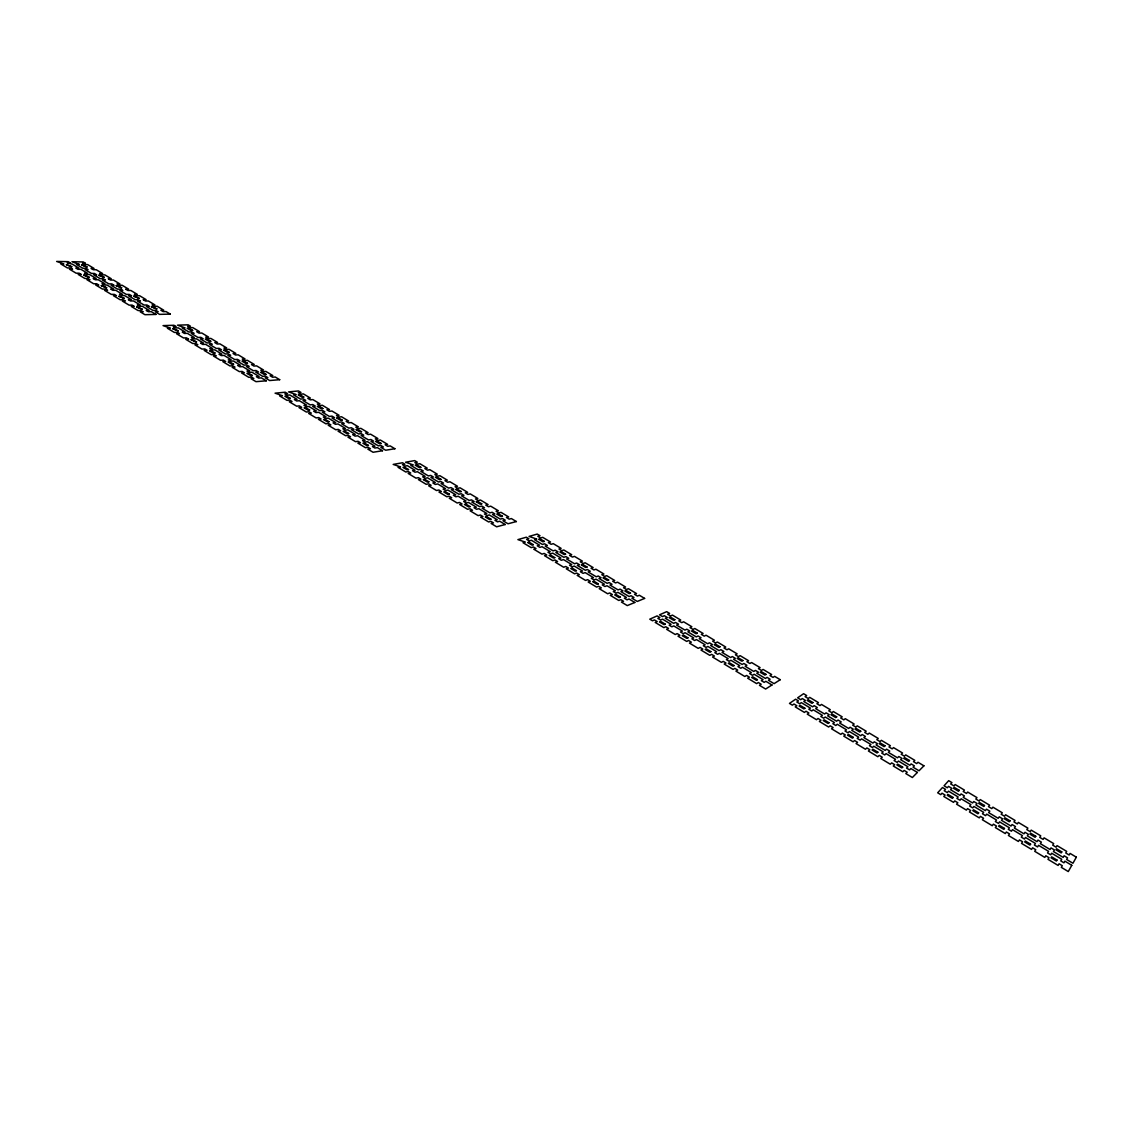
<?xml version="1.0" encoding="UTF-8"?>
<svg xmlns="http://www.w3.org/2000/svg" width="1133" height="1133" viewBox="0 0 1133 1133"><rect width="100%" height="100%" fill="white"/><g stroke="black" fill="none" stroke-linecap="round" stroke-linejoin="round"><path stroke-width="1.5" d="M1071.79 865.315L1068.277 871.56L1061.324 867.354L1062.272 865.697L1059.086 863.771L1058.109 865.428L1047.983 859.324L1048.988 857.681L1045.801 855.769L1044.796 857.398L1034.726 851.322L1035.76 849.708L1032.602 847.81L1031.554 849.41L1021.541 843.377L1022.603 841.791L1019.459 839.893L1018.383 841.465L1008.412 835.46L1009.517 833.902L1006.387 832.004L1005.283 833.562L995.355 827.586L996.502 826.056L993.386 824.173L992.239 825.702L982.368 819.754L983.543 818.238L980.442 816.369L979.266 817.87L969.451 811.95L970.655 810.477L967.568 808.622L966.364 810.095L956.592 804.203L957.824 802.745L954.765 800.904L953.519 802.348L943.803 796.485L945.078 795.054L942.019 793.213L940.744 794.644L937.685 792.803L942.472 787.52L945.489 789.347L944.242 790.749L947.273 792.576L948.519 791.174L958.15 796.952L956.918 798.383L959.977 800.224L961.195 798.793L970.868 804.614L969.678 806.059L972.737 807.9L973.927 806.455L983.642 812.29L982.481 813.777L985.568 815.633L986.73 814.145L996.502 820.023L995.369 821.524L998.47 823.394L999.589 821.878L1009.404 827.784L1008.313 829.314L1011.429 831.197L1012.52 829.653L1022.391 835.602L1021.329 837.145L1024.459 839.029L1025.507 837.471L1035.435 843.448L1034.401 845.02L1037.559 846.918L1038.579 845.331L1048.549 851.322L1047.558 852.937L1050.716 854.834L1051.707 853.234L1061.72 859.253L1060.771 860.896L1063.944 862.808L1064.893 861.165L1071.79 865.315M1076.35 857.185L1072.937 863.261L1066.606 859.451L1067.541 857.823L1064.114 855.769L1063.179 857.384L1053.449 851.534L1054.412 849.948L1051.013 847.909L1050.036 849.495L1040.363 843.674L1041.354 842.102L1037.984 840.077L1036.964 841.635L1027.334 835.857L1028.367 834.313L1025.011 832.288L1023.963 833.817L1014.375 828.067L1015.451 826.552L1012.109 824.541L1011.018 826.042L1001.487 820.32L1002.592 818.833L999.264 816.822L998.159 818.309L988.67 812.616L989.803 811.143L986.489 809.16L985.342 810.619L975.91 804.94L977.085 803.509L973.785 801.527L972.596 802.957L963.22 797.32L964.41 795.904L961.138 793.936L959.92 795.338L950.587 789.729L951.819 788.341L948.548 786.373L947.315 787.761L944.044 785.792L948.689 780.665L951.932 782.606L950.7 783.965L953.958 785.92L955.176 784.546L964.424 790.098L963.234 791.485L966.506 793.44L967.681 792.052L976.986 797.618L975.825 799.034L979.11 801.003L980.257 799.586L989.605 805.195L988.472 806.625L991.772 808.608L992.905 807.163L1002.294 812.786L1001.19 814.259L1004.518 816.242L1005.594 814.769L1015.041 820.434L1013.978 821.921L1017.307 823.918L1018.369 822.431L1027.858 828.11L1026.824 829.625L1030.18 831.636L1031.2 830.121L1040.731 835.828L1039.74 837.372L1043.096 839.383L1044.088 837.839L1053.676 843.589L1052.713 845.147L1056.098 847.187L1057.047 845.615L1066.677 851.379L1065.756 852.979L1069.155 855.018L1070.076 853.418L1076.35 857.185M1056.962 860.032L1056.381 861.023L1051.07 857.823L1051.665 856.845L1056.962 860.032M1061.791 851.889L1061.182 852.922L1055.942 849.778L1056.565 848.759L1061.791 851.889M1030.591 844.156L1029.968 845.105L1024.714 841.946L1025.351 840.998L1030.591 844.156M1035.76 836.267L1035.109 837.273L1029.925 834.157L1030.591 833.166L1035.76 836.267M1004.475 828.435L1003.81 829.356L998.612 826.226L999.292 825.306L1004.475 828.435M1009.999 820.816L1009.305 821.779L1004.164 818.706L1004.886 817.743L1009.999 820.816M978.643 812.871L977.935 813.763L972.794 810.661L973.502 809.783L978.643 812.871M984.492 805.506L983.756 806.441L978.671 803.396L979.422 802.461L984.492 805.506M953.065 797.476L952.315 798.34L947.23 795.267L947.981 794.417L953.065 797.476M959.254 790.352L958.461 791.259L953.434 788.242L954.227 787.35L959.254 790.352M917.376 772.437L912.362 777.521L905.819 773.584L907.179 772.224L904.176 770.412L902.803 771.757L893.286 766.021L894.673 764.69L891.685 762.891L890.283 764.209L880.808 758.501L882.239 757.198L879.265 755.399L877.82 756.702L868.402 751.009L869.861 749.734L866.901 747.95L865.428 749.225L856.052 743.56L857.539 742.313L854.594 740.529L853.107 741.789L843.773 736.153L845.289 734.92L842.357 733.15L840.828 734.382L831.551 728.788L833.095 727.57L830.177 725.814L828.62 727.018L819.386 721.452L820.958 720.262L818.054 718.506L816.468 719.696L807.277 714.144L808.891 712.983L806.002 711.241L804.388 712.402L795.239 706.893L796.867 705.746L793.992 704.018L792.349 705.151L789.474 703.409L795.621 699.203L798.468 700.916L796.853 702.035L799.714 703.763L801.328 702.63L810.392 708.083L808.806 709.23L811.681 710.957L813.267 709.81L822.374 715.291L820.816 716.453L823.705 718.195L825.263 717.033L834.412 722.528L832.882 723.718L835.786 725.474L837.315 724.27L846.507 729.808L845.006 731.026L847.923 732.782L849.424 731.564L858.672 737.13L857.199 738.362L860.131 740.118L861.604 738.886L870.895 744.48L869.45 745.726L872.396 747.511L873.826 746.236L883.173 751.859L881.757 753.133L884.717 754.918L886.119 753.643L895.509 759.28L894.121 760.583L897.109 762.382L898.483 761.064L907.915 766.744L906.556 768.075L909.558 769.874L910.904 768.542L917.376 772.437M923.919 765.823L919.033 770.766L913.071 767.183L914.388 765.866L911.173 763.925L909.841 765.242L900.678 759.733L902.038 758.444L898.837 756.518L897.478 757.807L888.357 752.34L889.745 751.066L886.572 749.154L885.17 750.414L876.106 744.962L877.523 743.715L874.35 741.818L872.934 743.064L863.913 737.64L865.357 736.408L862.199 734.524L860.74 735.742L851.761 730.346L853.248 729.142L850.104 727.259L848.617 728.448L839.695 723.081L841.196 721.905L838.066 720.036L836.551 721.197L827.671 715.858L829.2 714.711L826.099 712.841L824.555 713.988L815.703 708.677L817.275 707.544L814.174 705.675L812.602 706.808L803.807 701.525L805.393 700.406L802.32 698.565L800.719 699.67L797.632 697.815L803.609 693.708L806.668 695.549L805.096 696.639L808.155 698.48L809.727 697.376L818.451 702.602L816.907 703.72L819.98 705.562L821.524 704.443L830.291 709.697L828.775 710.844L831.863 712.699L833.378 711.552L842.187 716.835L840.7 717.996L843.816 719.852L845.289 718.69L854.14 724.001L852.682 725.177L855.812 727.06L857.27 725.871L866.164 731.196L864.734 732.4L867.864 734.283L869.294 733.079L878.231 738.433L876.829 739.665L879.987 741.548L881.389 740.331L890.368 745.712L888.994 746.959L892.167 748.856L893.526 747.61L902.562 753.02L901.217 754.281L904.403 756.193L905.734 754.918L914.813 760.356L913.495 761.645L916.696 763.571L917.999 762.268L923.919 765.823M902.689 767.14L901.854 767.933L896.869 764.931L897.704 764.138L902.689 767.14M909.502 760.512L908.638 761.348L903.709 758.388L904.573 757.552L909.502 760.512M877.863 752.185L877.013 752.963L872.07 749.989L872.934 749.225L877.863 752.185M884.986 745.797L884.08 746.619L879.208 743.687L880.114 742.88L884.986 745.797M853.305 737.399L852.398 738.135L847.512 735.19L848.419 734.453L853.305 737.399M860.726 731.238L859.777 732.017L854.948 729.128L855.897 728.349L860.726 731.238M828.974 722.741L828.039 723.463L823.195 720.546L824.13 719.837L828.974 722.741M836.692 716.821L835.715 717.571L830.928 714.696L831.919 713.96L836.692 716.821M804.883 708.238L803.92 708.932L799.119 706.043L800.096 705.363L804.883 708.238M812.899 702.545L811.879 703.267L807.135 700.421L808.155 699.698L812.899 702.545M771.97 684.983L765.625 689.034L759.464 685.309L761.178 684.233L758.345 682.533L756.617 683.596L747.653 678.185L749.395 677.137L746.576 675.438L744.82 676.486L735.898 671.104L737.682 670.07L734.878 668.371L733.093 669.405L724.214 664.051L726.012 663.032L723.222 661.36L721.409 662.366L712.572 657.027L714.399 656.035L711.623 654.364L709.782 655.356L700.987 650.045L702.842 649.082L700.081 647.41L698.211 648.373L689.459 643.091L691.342 642.142L688.595 640.485L686.711 641.434L678.001 636.179L679.899 635.245L677.166 633.602L675.254 634.522L666.586 629.297L668.512 628.39L665.793 626.747L663.853 627.64L655.228 622.442L657.182 621.55L654.463 619.921L652.509 620.799L649.79 619.17L657.126 615.899L659.817 617.513L657.876 618.391L660.581 620.02L662.522 619.142L671.076 624.283L669.164 625.175L671.869 626.804L673.781 625.912L682.378 631.095L680.494 632.002L683.213 633.644L685.097 632.724L693.736 637.921L691.881 638.856L694.614 640.499L696.469 639.564L705.151 644.79L703.31 645.739L706.071 647.396L707.898 646.433L716.623 651.687L714.81 652.65L717.571 654.322L719.384 653.344L728.151 658.613L726.366 659.604L729.142 661.275L730.912 660.284L739.722 665.581L737.965 666.586L740.755 668.272L742.512 667.252L751.363 672.577L749.635 673.611L752.439 675.296L754.167 674.262L763.047 679.616L761.348 680.664L764.166 682.363L765.866 681.301L771.97 684.983M780.255 679.701L774.066 683.652L768.443 680.267L770.114 679.219L767.083 677.392L765.398 678.44L756.773 673.257L758.473 672.223L755.442 670.41L753.742 671.43L745.146 666.275L746.874 665.269L743.871 663.456L742.143 664.462L733.589 659.321L735.345 658.344L732.357 656.545L730.587 657.522L722.075 652.41L723.86 651.447L720.885 649.662L719.101 650.611L710.632 645.527L712.43 644.578L709.47 642.808L707.658 643.742L699.231 638.672L701.058 637.752L698.112 635.981L696.271 636.902L687.887 631.86L689.742 630.954L686.81 629.197L684.941 630.09L676.599 625.076L678.483 624.198L675.565 622.442L673.668 623.32L665.368 618.321L667.266 617.457L664.363 615.715L662.451 616.579L659.548 614.822L666.686 611.65L669.575 613.378L667.691 614.228L670.58 615.955L672.464 615.106L680.706 620.048L678.837 620.912L681.754 622.654L683.61 621.79L691.881 626.747L690.054 627.64L692.971 629.381L694.798 628.489L703.126 633.474L701.313 634.381L704.244 636.151L706.057 635.231L714.413 640.244L712.629 641.179L715.574 642.935L717.359 642.014L725.757 647.042L723.987 647.991L726.947 649.761L728.703 648.812L737.144 653.868L735.416 654.846L738.39 656.63L740.118 655.653L748.601 660.737L746.888 661.729L749.876 663.513L751.576 662.522L760.101 667.634L758.416 668.64L761.418 670.439L763.104 669.433L771.658 674.56L770.001 675.594L773.018 677.392L774.675 676.373L780.255 679.701M757.41 679.658L756.377 680.296L751.675 677.463L752.723 676.826L757.41 679.658M765.979 674.39L764.888 675.056L760.243 672.266L761.334 671.614L765.979 674.39M734.028 665.567L732.966 666.176L728.307 663.371L729.369 662.777L734.028 665.567M742.866 660.525L741.733 661.162L737.13 658.4L738.263 657.763L742.866 660.525M710.858 651.617L709.768 652.211L705.151 649.421L706.256 648.841L710.858 651.617M719.965 646.787L718.804 647.396L714.243 644.663L715.405 644.054L719.965 646.787M687.915 637.808L686.796 638.361L682.222 635.613L683.355 635.061L687.915 637.808M697.277 633.177L696.087 633.758L691.569 631.053L692.773 630.458L697.277 633.177M665.198 624.127L664.037 624.651L659.505 621.932L660.681 621.408L665.198 624.127M674.815 619.694L673.583 620.247L669.107 617.57L670.339 617.003L674.815 619.694M634.806 602.473L627.285 605.589L621.465 602.09L623.504 601.255L620.827 599.654L618.788 600.476L610.319 595.363L612.386 594.556L609.724 592.956L607.656 593.763L599.23 588.678L601.311 587.885L598.663 586.285L596.581 587.078L588.197 582.022L590.293 581.243L587.659 579.657L585.549 580.422L577.207 575.394L579.331 574.643L576.711 573.057L574.573 573.808L566.273 568.794L568.426 568.058L565.806 566.486L563.653 567.222L555.382 562.237L557.563 561.515L554.958 559.957L552.777 560.665L544.548 555.694L546.757 555L544.166 553.442L541.956 554.136L533.77 549.193L535.994 548.514L533.416 546.97L531.193 547.636L523.035 542.721L525.287 542.07L517.908 539.62L526.307 537.212L528.842 538.741L526.633 539.393L529.182 540.923L531.391 540.271L539.478 545.143L537.283 545.809L539.846 547.352L542.041 546.687L550.171 551.573L547.99 552.253L550.567 553.796L552.734 553.116L560.906 558.031L558.753 558.725L561.345 560.283L563.483 559.575L571.683 564.517L569.559 565.225L572.165 566.797L574.289 566.075L582.532 571.032L580.422 571.768L583.042 573.34L585.138 572.604L593.409 577.575L591.327 578.326L593.961 579.912L596.029 579.161L604.356 584.161L602.289 584.925L604.937 586.512L606.991 585.747L615.346 590.76L613.307 591.553L615.955 593.154L617.981 592.361L626.379 597.403L624.368 598.224L627.031 599.824L629.042 599.003L634.806 602.473M644.62 598.408L637.284 601.453L631.973 598.252L633.956 597.459L631.081 595.731L629.098 596.539L620.941 591.638L622.952 590.845L620.105 589.132L618.094 589.911L609.979 585.039L612.004 584.274L609.157 582.56L607.132 583.325L599.045 578.481L601.099 577.731L598.281 576.031L596.213 576.768L588.183 571.938L590.251 571.216L587.446 569.517L585.364 570.253L577.363 565.438L579.459 564.73L576.655 563.044L574.544 563.752L566.585 558.966L568.709 558.272L565.919 556.6L563.795 557.28L555.864 552.522L558.003 551.842L555.227 550.185L553.088 550.85L545.185 546.106L547.352 545.455L544.591 543.798L542.424 544.449L534.564 539.719L536.759 539.081L529.069 536.419L537.254 534.068L539.974 535.697L537.821 536.32L540.554 537.963L542.707 537.339L550.511 542.013L548.372 542.65L551.12 544.307L553.258 543.656L561.09 548.344L558.966 549.009L561.727 550.666L563.837 550.001L571.712 554.717L569.616 555.397L572.392 557.068L574.473 556.374L582.376 561.118L580.308 561.812L583.098 563.483L585.166 562.789L593.111 567.548L591.058 568.256L593.862 569.941L595.901 569.219L603.875 573.992L601.85 574.728L604.668 576.428L606.693 575.677L614.695 580.478L612.698 581.243L615.531 582.928L617.527 582.178L625.572 587.007L623.589 587.772L626.436 589.472L628.404 588.707L636.505 593.55L634.537 594.343L637.397 596.057L639.352 595.25L644.62 598.408M620.388 597.148L619.17 597.629L614.737 594.952L615.955 594.471L620.388 597.148M630.5 593.097L629.212 593.621L624.821 590.987L626.124 590.477L630.5 593.097M598.309 583.849L597.063 584.302L592.658 581.654L593.919 581.201L598.309 583.849M608.662 579.997L607.345 580.478L602.997 577.872L604.314 577.391L608.662 579.997M576.428 570.664L575.153 571.117L570.805 568.483L572.08 568.044L576.428 570.664M587.021 567.01L585.676 567.477L581.356 564.885L582.716 564.432L587.021 567.01M554.759 557.62L553.456 558.045L549.137 555.439L550.454 555.028L554.759 557.62M565.579 554.136L564.192 554.589L559.929 552.026L561.302 551.587L565.579 554.136M533.289 544.69L531.958 545.086L527.681 542.509L529.012 542.112L533.289 544.69M544.322 541.39L542.919 541.815L538.685 539.266L540.101 538.855L544.322 541.39M505.191 524.522L496.636 526.803L491.141 523.488L493.45 522.88L490.915 521.364L488.606 521.959L480.604 517.13L482.941 516.549L480.42 515.033L478.084 515.614L470.124 510.813L472.475 510.232L469.968 508.731L467.603 509.298L459.686 504.511L462.052 503.958L459.559 502.457L457.18 503.01L449.291 498.251L451.685 497.713L449.206 496.212L446.799 496.75L438.953 492.005L441.36 491.495L438.896 490.008L436.474 490.518L428.656 485.802L431.092 485.292L428.628 483.819L426.192 484.315L418.403 479.613L420.867 479.132L418.417 477.659L415.953 478.14L408.206 473.467L410.684 472.999L408.248 471.526L405.756 471.994L398.051 467.334L400.544 466.895L393.193 464.417L402.512 462.76L404.934 464.204L402.456 464.643L404.878 466.102L407.342 465.663L415.004 470.266L412.554 470.719L414.975 472.192L417.426 471.725L425.116 476.356L422.694 476.823L425.13 478.296L427.552 477.814L435.284 482.46L432.877 482.955L435.327 484.428L437.72 483.933L445.481 488.606L443.102 489.116L445.566 490.589L447.946 490.079L455.735 494.767L453.37 495.291L455.848 496.778L458.214 496.254L466.045 500.97L463.694 501.508L466.173 502.995L468.524 502.457L476.384 507.187L474.061 507.754L476.554 509.255L478.877 508.689L486.779 513.447L484.485 514.014L486.992 515.529L489.286 514.949L497.231 519.721L494.951 520.316L497.458 521.831L499.738 521.237L505.191 524.522M516.365 521.548L508.009 523.772L502.995 520.755L505.247 520.16L502.528 518.532L500.276 519.112L492.558 514.481L494.838 513.915L492.133 512.286L489.853 512.852L482.176 508.235L484.471 507.683L481.78 506.069L479.486 506.621L471.838 502.032L474.161 501.494L471.484 499.88L469.161 500.418L461.556 495.843L463.893 495.319L461.23 493.733L458.893 494.243L451.316 489.697L453.667 489.187L451.019 487.601L448.654 488.096L441.119 483.564L443.485 483.083L440.85 481.497L438.471 481.978L430.965 477.46L433.358 476.993L430.738 475.421L428.331 475.888L420.867 471.399L423.275 470.931L420.655 469.374L418.247 469.813L410.797 465.351L413.233 464.912L405.586 462.222L414.692 460.607L417.284 462.151L414.876 462.59L417.468 464.148L419.861 463.709L427.254 468.141L424.861 468.58L427.467 470.138L429.846 469.699L437.267 474.146L434.902 474.6L437.522 476.172L439.887 475.704L447.337 480.165L444.986 480.647L447.62 482.233L449.957 481.752L457.449 486.227L455.112 486.723L457.76 488.309L460.083 487.813L467.603 492.317L465.295 492.827L467.943 494.413L470.252 493.903L477.8 498.435L475.506 498.959L478.183 500.559L480.463 500.021L488.04 504.567L485.774 505.12L488.45 506.72L490.716 506.168L498.336 510.742L496.098 511.295L498.775 512.909L501.027 512.357L508.675 516.945L506.451 517.512L509.156 519.141L511.38 518.56L516.365 521.548M490.929 519.183L489.555 519.537L485.349 517.016L486.737 516.662L490.929 519.183M502.415 516.237L500.956 516.62L496.792 514.127L498.265 513.745L502.415 516.237M470.053 506.607L468.637 506.947L464.488 504.44L465.89 504.1L470.053 506.607M481.737 503.831L480.25 504.185L476.129 501.721L477.63 501.367L481.737 503.831M449.362 494.144L447.917 494.455L443.796 491.977L445.241 491.665L449.362 494.144M461.244 491.538L459.729 491.878L455.65 489.428L457.18 489.102L461.244 491.538M428.855 481.794L427.396 482.091L423.303 479.627L424.776 479.344L428.855 481.794M440.949 479.358L439.406 479.67L435.355 477.248L436.913 476.936L440.949 479.358M408.531 469.558L407.044 469.827L402.994 467.391L404.481 467.122L408.531 469.558M420.825 467.292L419.252 467.575L415.244 465.167L416.817 464.884L420.825 467.292M382.529 450.736L373.054 452.265L367.857 449.135L370.406 448.725L368.013 447.28L365.463 447.691L357.886 443.116L360.45 442.734L358.07 441.289L355.493 441.672L347.958 437.126L350.55 436.757L348.171 435.327L345.579 435.695L338.073 431.163L340.679 430.809L338.314 429.393L335.708 429.733L328.23 425.229L330.85 424.889L328.499 423.473L325.879 423.813L318.43 419.323L321.078 418.998L318.741 417.581L316.093 417.907L308.672 413.446L311.348 413.134L309.012 411.732L306.349 412.03L298.97 407.583L301.647 407.285L299.324 405.897L296.648 406.18L289.297 401.762L292.002 401.479L289.694 400.076L286.989 400.36L279.681 395.955L282.4 395.686L275.078 393.179L285.233 392.216L287.513 393.59L284.822 393.845L287.116 395.219L289.807 394.964L297.058 399.326L294.396 399.609L296.69 400.983L299.353 400.714L306.646 405.104L303.998 405.387L306.307 406.775L308.955 406.492L316.291 410.897L313.657 411.194L315.98 412.596L318.6 412.285L325.964 416.717L323.344 417.029L325.681 418.431L328.287 418.119L335.68 422.552L333.088 422.892L335.425 424.294L338.016 423.969L345.438 428.43L342.86 428.77L345.211 430.186L347.789 429.846L355.238 434.321L352.689 434.69L355.054 436.106L357.603 435.752L365.095 440.255L362.546 440.624L364.925 442.054L367.46 441.672L374.981 446.204L372.46 446.586L374.853 448.031L377.36 447.634L382.529 450.736M394.893 448.739L385.659 450.24L380.9 447.379L383.379 446.983L380.815 445.439L378.323 445.836L371.015 441.431L373.522 441.063L370.958 439.519L368.452 439.901L361.172 435.525L363.707 435.157L361.158 433.627L358.623 433.996L351.386 429.634L353.921 429.294L351.386 427.764L348.837 428.118L341.628 423.784L344.191 423.445L341.67 421.929L339.107 422.255L331.927 417.95L334.504 417.624L331.997 416.123L329.406 416.434L322.254 412.143L324.859 411.831L322.353 410.33L319.747 410.628L312.637 406.35L315.257 406.067L312.765 404.566L310.145 404.849L303.049 400.6L305.683 400.317L303.205 398.83L300.571 399.099L293.518 394.865L296.166 394.61L288.575 391.891L298.489 390.956L300.939 392.429L298.319 392.684L300.783 394.157L303.389 393.902L310.4 398.094L307.794 398.363L310.272 399.85L312.864 399.581L319.903 403.801L317.325 404.07L319.803 405.572L322.381 405.274L329.448 409.523L326.885 409.806L329.377 411.307L331.941 411.01L339.036 415.259L336.487 415.57L338.994 417.071L341.543 416.76L348.667 421.037L346.132 421.363L348.652 422.864L351.188 422.538L358.34 426.829L355.833 427.169L358.354 428.685L360.861 428.345L368.055 432.65L365.562 433.004L368.098 434.534L370.59 434.18L377.813 438.499L375.335 438.868L377.884 440.397L380.362 440.029L387.613 444.377L385.149 444.759L387.713 446.303L390.177 445.906L394.893 448.739M368.423 445.411L366.908 445.651L362.928 443.258L364.458 443.017L368.423 445.411M381.113 443.456L379.498 443.711L375.561 441.346L377.176 441.091L381.113 443.456M348.652 433.5L347.095 433.712L343.157 431.347L344.715 431.135L348.652 433.5M361.512 431.701L359.883 431.928L355.974 429.591L357.617 429.365L361.512 431.701M329.037 421.688L327.465 421.887L323.571 419.536L325.143 419.352L329.037 421.688M342.095 420.046L340.438 420.258L336.558 417.935L338.229 417.723L342.095 420.046M309.606 409.99L308.02 410.174L304.14 407.838L305.74 407.668L309.606 409.99M322.848 408.489L321.163 408.687L317.325 406.379L319.01 406.195L322.848 408.489M290.345 398.391L288.731 398.561L284.893 396.253L286.522 396.083L290.345 398.391M303.757 397.046L302.044 397.216L298.248 394.935L299.962 394.766L303.757 397.046M266.269 380.815L255.987 381.665L251.059 378.691L253.82 378.464L251.554 377.105L248.778 377.317L241.598 372.984L244.388 372.785L242.122 371.412L239.332 371.624L232.18 367.304L234.984 367.12L232.747 365.761L229.928 365.945L222.819 361.654L225.637 361.469L223.385 360.124L220.567 360.308L213.486 356.031L216.318 355.861L214.08 354.516L211.248 354.686L204.181 350.423L207.042 350.267L204.818 348.936L201.957 349.077L194.933 344.843L197.808 344.701L195.584 343.37L192.723 343.511L185.727 339.291L188.602 339.164L186.407 337.832L183.518 337.96L176.55 333.753L179.453 333.64L177.258 332.323L174.355 332.436L167.415 328.244L170.332 328.145L163.053 325.61L173.93 325.27L176.097 326.573L173.222 326.672L175.403 327.975L178.278 327.876L185.161 332.026L182.3 332.139L184.481 333.456L187.342 333.343L194.267 337.507L191.42 337.62L193.616 338.951L196.462 338.824L203.416 343.002L200.583 343.143L202.793 344.46L205.611 344.333L212.593 348.525L209.775 348.681L211.998 350.012L214.803 349.856L221.827 354.077L219.023 354.232L221.247 355.578L224.037 355.408L231.09 359.643L228.299 359.827L230.537 361.158L233.313 360.988L240.394 365.237L237.618 365.435L239.856 366.78L242.632 366.582L249.727 370.859L246.98 371.058L249.232 372.417L251.979 372.219L259.117 376.51L256.384 376.723L258.636 378.082L261.369 377.87L266.269 380.815M279.695 379.697L269.654 380.532L265.15 377.813L267.855 377.601L265.405 376.142L262.7 376.354L255.775 372.191L258.494 371.978L256.058 370.519L253.339 370.718L246.442 366.568L249.175 366.384L246.753 364.939L244.02 365.123L237.137 360.988L239.899 360.818L237.491 359.373L234.729 359.543L227.889 355.422L230.65 355.266L228.257 353.822L225.495 353.992L218.669 349.885L221.459 349.743L219.08 348.313L216.29 348.454L209.506 344.375L212.296 344.248L209.931 342.817L207.127 342.945L200.371 338.894L203.175 338.767L200.81 337.351L197.992 337.464L191.265 333.428L194.097 333.314L191.746 331.898L188.914 331.997L182.215 327.975L185.061 327.876L177.513 325.157L188.149 324.817L190.471 326.219L187.667 326.318L190.004 327.72L192.808 327.621L199.465 331.615L196.675 331.714L199.011 333.116L201.816 333.017L208.5 337.025L205.71 337.138L208.075 338.555L210.851 338.427L217.564 342.449L214.803 342.591L217.168 344.007L219.929 343.88L226.671 347.916L223.923 348.058L226.303 349.488L229.05 349.332L235.82 353.397L233.086 353.553L235.466 354.983L238.199 354.827L244.997 358.906L242.278 359.076L244.686 360.506L247.391 360.336L254.217 364.429L251.526 364.614L253.934 366.058L256.625 365.874L263.493 369.981L260.802 370.179L263.224 371.624L265.901 371.426L272.784 375.561L270.121 375.759L272.543 377.218L275.22 377.006L279.695 379.697M252.333 375.505L250.676 375.632L246.909 373.352L248.566 373.239L252.333 375.505M266.085 374.428L264.329 374.57L260.59 372.332L262.346 372.191L266.085 374.428M233.568 364.203L231.897 364.316L228.158 362.064L229.829 361.951L233.568 364.203M247.476 363.282L245.705 363.396L242.009 361.172L243.779 361.059L247.476 363.282M214.973 353L213.273 353.099L209.563 350.862L211.262 350.777L214.973 353M229.05 352.207L227.251 352.321L223.583 350.111L225.382 350.012L229.05 352.207M196.533 341.897L191.137 339.758L196.533 341.897M210.766 341.245L208.954 341.33L205.314 339.135L207.127 339.064L210.766 341.245M178.249 330.893L172.867 328.754L178.249 330.893M192.638 330.369L190.811 330.439L187.2 328.273L189.027 328.202L192.638 330.369M155.929 314.436L144.939 314.691L140.251 311.858L143.211 311.802L141.058 310.499L138.099 310.555L131.272 306.448L134.246 306.406L132.108 305.103L129.12 305.145L122.336 301.052L125.324 301.024L123.185 299.735L120.197 299.763L113.427 295.685L116.43 295.671L114.306 294.382L111.303 294.396L104.562 290.345L107.578 290.331L105.468 289.057L102.452 289.057L95.738 285.02L98.769 285.02L96.659 283.746L93.628 283.746L86.944 279.724L90.003 279.738L87.892 278.463L84.848 278.449L78.191 274.441L81.264 274.469L79.168 273.209L76.109 273.18L69.481 269.187L72.554 269.229L70.473 267.969L67.399 267.926L60.8 263.947L63.887 264.003L56.65 261.44L68.178 261.666L70.246 262.898L67.187 262.842L72.3 264.145L78.857 268.082L75.826 268.039L77.894 269.3L80.939 269.328L87.51 273.294L84.493 273.265L86.575 274.512L89.592 274.54L96.206 278.52L93.203 278.506L95.285 279.766L98.302 279.78L104.93 283.774L101.942 283.76L104.038 285.034L107.04 285.034L113.697 289.042L110.722 289.042L112.833 290.317L115.807 290.317L122.506 294.339L119.532 294.353L121.656 295.628L124.616 295.614L131.343 299.65L128.383 299.678L130.522 300.967L133.467 300.939L140.223 304.989L137.277 305.032L139.416 306.321L142.347 306.278L149.131 310.357L146.199 310.414L148.352 311.702L151.27 311.646L155.929 314.436M170.29 314.124L159.555 314.365L155.263 311.787L158.153 311.731L155.844 310.343L152.941 310.385L146.355 306.434L149.259 306.392L146.964 305.004L144.047 305.046L137.49 301.109L140.407 301.066L138.113 299.693L135.195 299.721L128.652 295.798L131.598 295.77L129.304 294.41L126.372 294.424L119.871 290.515L122.817 290.501L120.537 289.142L117.591 289.142L111.105 285.247L114.065 285.247L111.799 283.887L108.839 283.887L102.381 280.007L105.355 280.021L103.103 278.661L100.129 278.647L93.699 274.795L96.687 274.823L94.436 273.464L91.447 273.435L85.06 269.597L88.062 269.626L85.811 268.28L82.808 268.238L76.435 264.414L79.452 264.471L71.974 261.737L83.247 261.95L85.457 263.281L82.482 263.224L84.706 264.555L87.68 264.612L94.011 268.408L91.051 268.365L93.274 269.696L96.248 269.739L102.607 273.549L99.647 273.52L101.885 274.866L104.845 274.894L111.232 278.718L108.286 278.704L110.538 280.049L113.47 280.063L119.886 283.916L116.954 283.901L119.22 285.261L122.137 285.261L128.581 289.127L125.664 289.127L127.944 290.487L130.847 290.487L137.32 294.353L134.416 294.368L136.696 295.741L139.586 295.713L146.086 299.608L143.197 299.636L145.491 301.01L148.366 300.981L154.881 304.89L152.02 304.933L154.315 306.307L157.175 306.264L163.733 310.187L160.872 310.244L163.18 311.632L166.027 311.575L170.29 314.124M142.149 309.153L136.796 307.029L142.149 309.153M156.836 308.884L151.425 306.788L156.836 308.884M124.333 298.418L118.993 296.294L124.333 298.418M139.175 298.291L133.751 296.195L139.175 298.291M106.658 287.782L101.333 285.658L106.658 287.782M121.642 287.768L116.246 285.672L121.642 287.768M89.139 277.231L83.828 275.107L89.139 277.231M104.264 277.344L98.868 275.248L104.264 277.344M71.761 266.765L66.465 264.655L71.761 266.765M87.029 266.991L81.647 264.91L87.029 266.991"/></g></svg>
